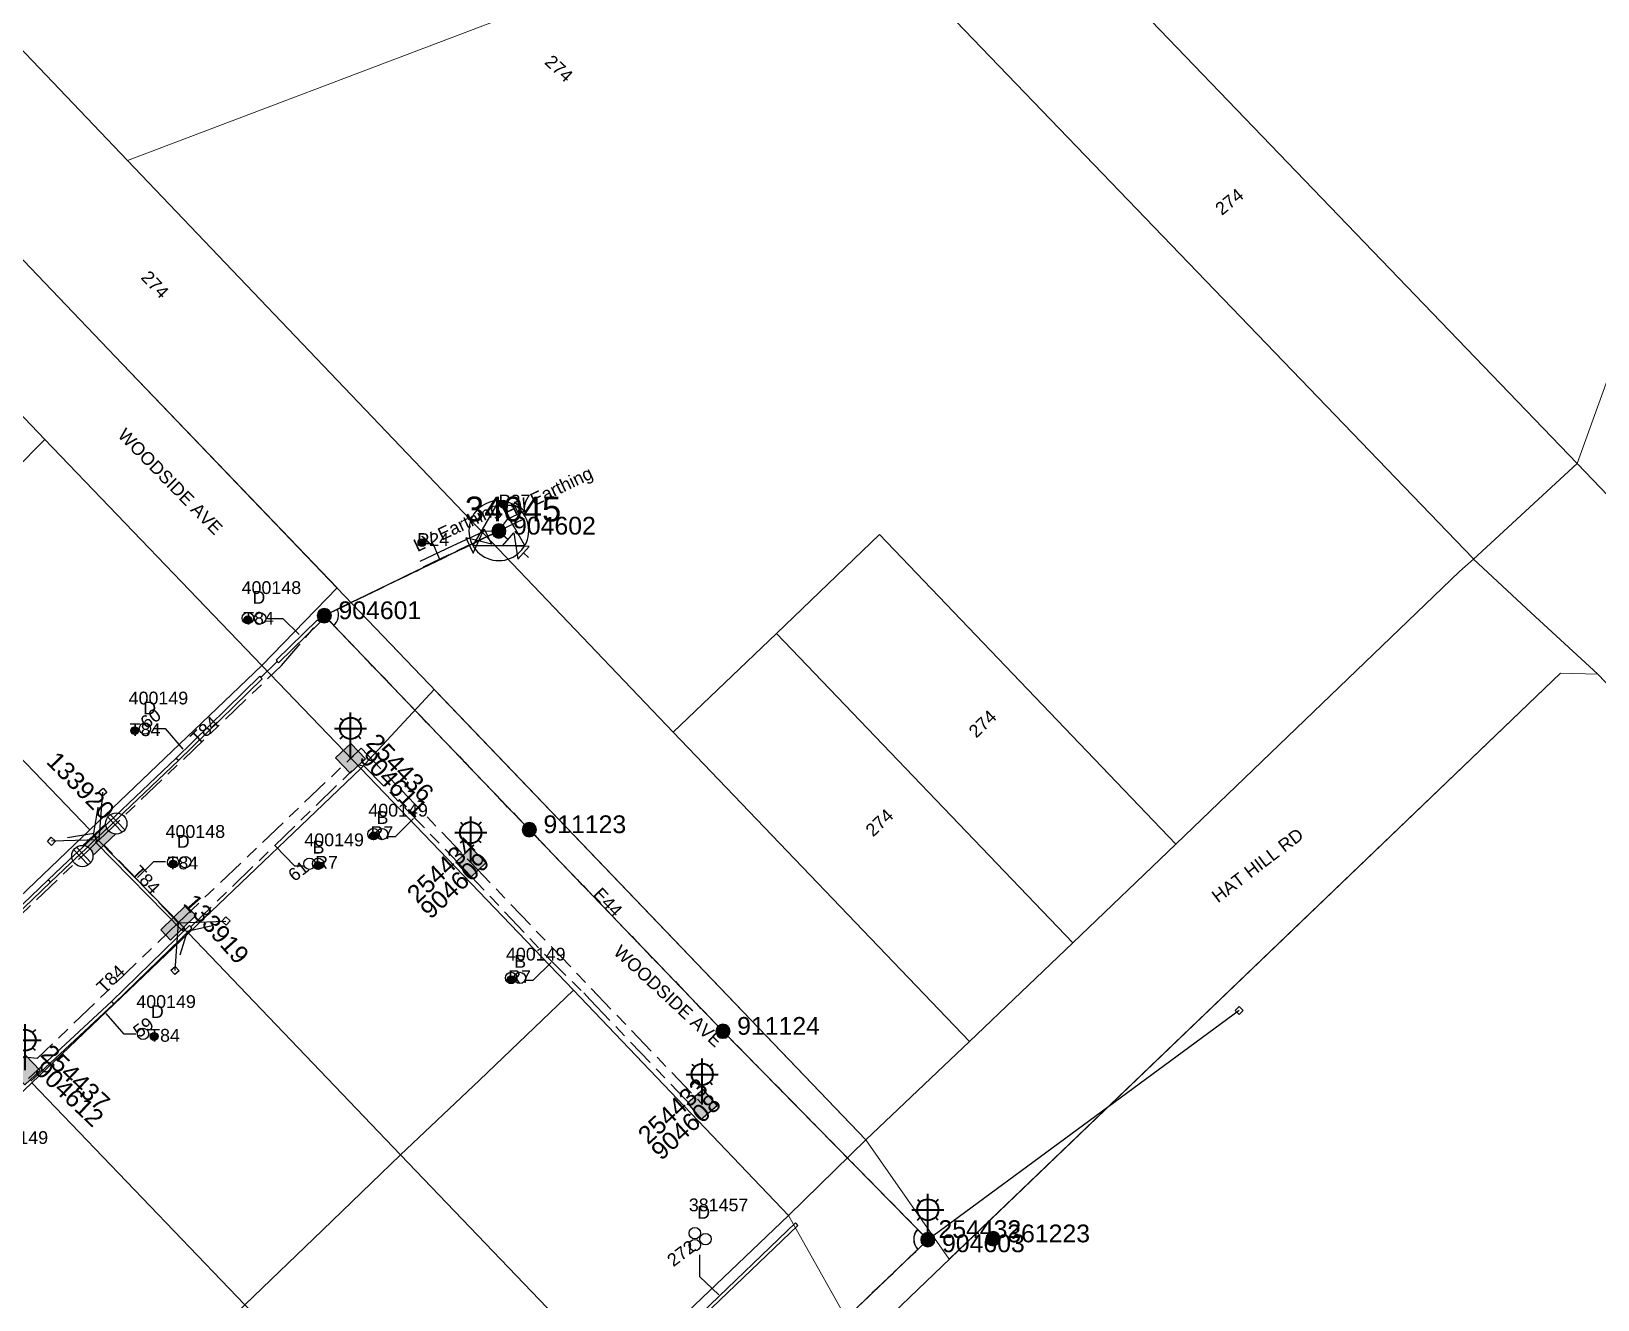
# Model space of a CAD drawing. Header units: metres. Extents: x 249598 to 250736, y 6276356 to 6277377.
# Drawn here: x 250004.1 to 250224.7, y 6276852.3 to 6277031 of the extents above; entities that cross this region are included whole.
import ezdxf
from ezdxf.enums import TextEntityAlignment as Align

# ---------------------------------------------------------------- set-up
doc = ezdxf.new("R2010")
doc.units = ezdxf.units.M
doc.linetypes.add('Cable Exist OH', pattern=[1, 1, 0])
doc.linetypes.add('Cable Exist UG', pattern=[8.2, 4, -1.2, 1.8, -1.2])
doc.layers.get('0').update_dxf_attribs({"color": 6})
doc.layers.add('Cadastre Land Parcels_SP_EXT', color=9, linetype='Continuous', lineweight=5)
doc.layers.add('Cadastre Roads_SP_EXT', color=9, linetype='Continuous', lineweight=5)
for name, color, linetype in [('Duct_SP_EXT', 7, 'Continuous'), ('Equip_LV_EXT', 7, 'Continuous'), ('Equip_SP_SL_EXT', 7, 'Continuous'), ('Mains_HV_EXT', 7, 'Continuous'), ('Mains_LV_EXT', 7, 'Continuous'), ('Mains_LV_SL_EXT', 7, 'Continuous'), ('OH_Details_SP_MISC', 7, 'Continuous'), ('Services_SP_EXT', 7, 'Continuous'), ('Sub_SP_TR_HV_LV_EXT', 7, 'Continuous'), ('SupportsOH_SP_TR_HV_LV_SL_EXT', 7, 'Continuous'), ('SupportsUG_SP_LV_EXT', 7, 'Continuous'), ('SupportsUG_SP_LV_SL_EXT', 7, 'Continuous'), ('Trench_SP_EXT', 7, 'Continuous')]:
    doc.layers.add(name, color=color, linetype=linetype)
doc.styles.add('COLUMN_LABEL', font='arial.ttf')
doc.styles.add('iecARIAL', font='arial.ttf', dxfattribs={"height": 2})
doc.styles.add('POLE_LABEL', font='arial.ttf')
doc.styles.get("Standard").update_dxf_attribs({"font": 'arial.ttf'})
doc.linetypes.add('Cable E OH', pattern='A,9.4,["E",Standard,S=1.7,R=0,X=0,Y=-1],0', length=9.4)
doc.linetypes.add('Cable E UG', pattern='A,6,-0.5,["E",Standard,S=1.7,R=0,X=0.5,Y=-1],-2.9', length=9.4)

# ---------------------------------------------------------------- blocks, each defined once
blk = doc.blocks.new('SUB_POLE_EXT')
blk.add_wipeout([(0, 4.22), (0.42, 4.2), (0.83, 4.14), (1.21, 4.05), (1.62, 3.9), (1.99, 3.72), (2.35, 3.51), (2.68, 3.26), (2.99, 2.99), (3.28, 2.66), (3.52, 2.34), (3.76, 1.92), (3.9, 1.62), (4.04, 1.23), (4.18, 0.63), (4.22, 0), (4.18, -0.61), (4.06, -1.15), (3.9, -1.62), (3.58, -2.24), (3.22, -2.73), (2.97, -3.01), (2.68, -3.26), (2.36, -3.5), (2, -3.72), (1.64, -3.89), (1.25, -4.03), (0.82, -4.14), (0.42, -4.2), (0, -4.22), (-0.41, -4.2), (-0.8, -4.15), (-1.21, -4.05), (-1.62, -3.9), (-1.99, -3.73), (-2.35, -3.51), (-2.68, -3.26), (-2.96, -3.02), (-3.23, -2.72), (-3.51, -2.35), (-3.71, -2.01), (-3.91, -1.6), (-4.05, -1.21), (-4.16, -0.76), (-4.22, -0.14), (-4.21, 0.39), (-4.14, 0.83), (-4.03, 1.27), (-3.9, 1.63), (-3.71, 2.02), (-3.5, 2.37), (-3.28, 2.67), (-2.99, 2.99), (-2.68, 3.27), (-2.33, 3.52), (-1.98, 3.73), (-1.63, 3.9), (-1.2, 4.05), (-0.78, 4.15), (-0.4, 4.21)])
blk.add_line((2.16, 0.48), (2.16, 0.48, 0))
blk.add_lwpolyline([(-4.22, 0, 1), (4.22, 0, 1)], format="xyb", close=True)
blk.add_lwpolyline([(2.14, 0.52), (0, 4.22), (-3.66, -2.11), (3.66, -2.11)], close=True)
for tag, height, flags, p in [('ASSET_NUM', 3.5, 8, (2, 2)), ('STREET_CODE', 0.2, 9, (1.5, 0)), ('CONSTRUCTED_VOLTAGE', 0.2, 9, (1.5, -0.2)), ('OPERATING_VOLTAGE', 0.2, 9, (1.5, -0.6)), ('OPERATED_BY', 0.2, 9, (1.5, -0.8)), ('ORIENTATION', 0.2, 9, (1.5, -1.2)), ('OWNED_BY', 0.2, 9, (1.5, -1.4)), ('SECONDARY_VOLTAGE', 0.2, 9, (1.5, -1.6)), ('STATE', 0.2, 9, (1.5, -1.8)), ('SUBSTATION_TYPE', 0.2, 9, (1.5, -2)), ('NO_PHASES', 0.2, 9, (1.5, -0.4)), ('MAINTAINED_BY', 0.2, 9, (1.5, -1)), ('USAGE', 0.2, 9, (1.5, -2.2)), ('STREETNAME', 0.2, 9, (1.5, -2.8)), ('SUBURB', 0.2, 9, (1.5, -3)), ('Z', 0.2, 1, (1.5, -3.4)), ('LEGEND', 0.2, 9, (1.5, -2.4)), ('LOCATION', 0.2, 9, (1.5, -2.6)), ('NOTES', 0.2, 9, (1.5, -3.2))]:
    blk.add_attdef(tag, text='', height=height, dxfattribs=dict(flags=flags)).set_placement(p, align=Align.MIDDLE_LEFT)
blk = doc.blocks.new('COLUMN_EXT')
blk.add_hatch(color=256).paths.add_polyline_path([(-1.49, 1.48), (-1.49, -1.49), (1.48, -1.49), (1.48, 1.48)])
blk.add_lwpolyline([(-1.49, -1.49), (1.48, -1.49), (1.48, 1.48), (-1.49, 1.48)], close=True)
for tag, height, style, flags, p in [('ASSET_NUM', 2.5, 'COLUMN_LABEL', 8, (2, 2)), ('STRUCTURE_PLANT_NUMBER', 0.2, 'POLE_LABEL', 9, (1.81, 0.03)), ('STREET_CODE', 0.2, 'COLUMN_LABEL', 9, (1.81, -0.2))]:
    blk.add_attdef(tag, text='', height=height, dxfattribs=dict(style=style, flags=flags)).set_placement(p, align=Align.MIDDLE_LEFT)
at = {"flags": 1}
blk.add_attdef('Z', (1.81, -2.35), '', height=0.2, dxfattribs=at)
at = {"flags": 9}
for tag, p in [('COLUMN_TYPE', (1.81, -0.4)), ('OWNED_BY', (1.81, -0.6)), ('STATE', (1.81, -0.8)), ('USAGE', (1.81, -1)), ('STREETNAME', (1.81, -1.6)), ('SUBURB', (1.81, -1.8)), ('LEGEND', (1.81, -1.2)), ('LOCATION', (1.81, -1.4)), ('NOTES', (1.81, -2))]:
    blk.add_attdef(tag, text='', height=0.2, dxfattribs=at).set_placement(p, align=Align.MIDDLE_LEFT)
blk = doc.blocks.new('PILLAR_EXT')
blk.add_hatch(color=256).paths.add_polyline_path([(-2.475, 0.99), (-2.475, -0.99), (2.475, -0.99), (2.475, 0.99)])
blk.add_lwpolyline([(-2.475, -0.99), (2.475, -0.99), (2.475, 0.99), (-2.475, 0.99)], close=True)
at = {"style": 'iecARIAL', "flags": 8}
blk.add_attdef('ASSET_NUM', (1.5, 3.5), '', height=2.5, dxfattribs=at)
for tag, p, flags in [('OWNED_BY', (0, -0.2), 9), ('STATE', (0, -0.4), 9), ('SUPPORT_TYPE', (0, -0.6), 9), ('STREETNAME', (0, -1.8), 9), ('SUBURB', (0, -2), 1), ('USAGE', (0, -0.8), 9), ('LEGEND', (0, -1), 9), ('LOCATION', (0, -1.2), 9), ('NOTES', (0, -1.4), 9), ('PARENT', (0, -1.6), 9)]:
    blk.add_attdef(tag, p, '', height=0.2, dxfattribs=dict(flags=flags))
blk = doc.blocks.new('DUCT_EXT')
blk.add_circle((0, 0.8), 0.8)
at = {"flags": 1}
blk.add_attdef('Z', (0, 0), '', height=0.2, dxfattribs=at)
at = {"flags": 9}
for tag, p in [('DUCT_CODE', (0, 0)), ('XSECT_TYPE', (0, -0.2)), ('STATE', (0, -0.6)), ('FB_REFERENCE', (0, -0.4)), ('NOTES', (0, -0.8))]:
    blk.add_attdef(tag, text='', height=0.2, dxfattribs=at).set_placement(p, align=Align.MIDDLE_LEFT)
blk = doc.blocks.new('LV_OH_LINKS_DISTFUSE_EXT')
for p, q in [((0, 0), (0.96, 0)), ((3.84, 0), (4.8, 0))]:
    blk.add_line(p, q)
blk.add_lwpolyline([(3.84, -1.2), (3.84, 1.2), (0.96, -1.2), (0.96, 1.2)], close=True)
at = {"flags": 9}
for tag, p in [('ACTUAL_STATUS', (0, 0)), ('CONSTRUCTED_VOLTAGE', (0, -0.2)), ('OPERATING_VOLTAGE', (0, -0.6)), ('ORIENTATION', (0, -0.8)), ('OWNED_BY', (0, -1)), ('STATE', (0, -1.2)), ('SWITCH_TYPE', (0, -1.4)), ('NO_PHASES', (0, -0.4)), ('USAGE', (0, -1.6)), ('NOTES', (0, -1.8))]:
    blk.add_attdef(tag, text='', height=0.2, dxfattribs=at).set_placement(p, align=Align.MIDDLE_LEFT)
at = {"flags": 1}
blk.add_attdef('Z', (0, 0), '', height=0.2, dxfattribs=at)
blk = doc.blocks.new('SL_LANTERN_EXT')
at = {"lineweight": 40}
for p, q in [((-1.46, 5.68), (-1.06, 5.28)), ((0, 1.97), (0, 6.47)), ((1.46, 5.68), (1.06, 5.28)), ((-2.25, 4.22), (2.25, 4.22)), ((-1.46, 2.76), (-1.06, 3.16)), ((0, 0), (0, 2.72)), ((1.46, 2.76), (1.06, 3.16))]:
    blk.add_line(p, q, dxfattribs=at)
blk.add_circle((0, 4.22), 1.5, dxfattribs=at)
at = {"style": 'iecARIAL', "flags": 8}
blk.add_attdef('ASSET_NUM', (1.5, 1.5), '', height=2.5, dxfattribs=at)
for tag, p, height, flags in [('OPERATING_VOLTAGE', (0.98, -1.65), 0.2, 9), ('ORIENTATION', (0.98, -1.85), 0.2, 9), ('OWNED_BY', (0.98, -2.05), 0.2, 9), ('STATE', (0.98, -2.25), 0.2, 9), ('CONSTRUCTED_VOLTAGE', (0.98, -0.65), 0.2, 9), ('CONTROL_TYPE', (0.98, -0.85), 0.2, 9), ('LANTERN_PURPOSE', (0.98, -1.05), 0.2, 9), ('LANTERN_TYPE', (0.98, -1.25), 0.2, 9), ('NO_PHASES', (0.98, -1.45), 0.2, 9), ('LNUMBER', (2.18, -3.25), 2.5, 8), ('USAGE', (0.98, -2.45), 0.2, 9), ('CEXIST', (0.98, -2.65), 0.2, 9), ('CNEW', (0.98, -2.85), 0.2, 9), ('CNUMBER', (0.98, -3.05), 0.2, 9), ('CREMOVE', (0.98, -3.25), 0.2, 9), ('CREPLACE', (0.98, -3.45), 0.2, 9), ('LKINGHEIGHT', (0.98, -3.65), 0.2, 9), ('LBRACKET', (0.98, -3.85), 0.2, 9), ('LBRACKETVOCAB', (0.98, -4.05), 0.2, 9), ('LCATEGORY', (0.98, -4.25), 0.2, 9), ('LCHARGE1', (0.98, -4.45), 0.2, 9), ('LCHARGE1PERCENT', (0.98, -4.65), 0.2, 9), ('LCHARGE2', (0.98, -4.85), 0.2, 9), ('LCHARGE2PERCENT', (0.98, -5.05), 0.2, 9), ('LCHARGE3', (0.98, -5.25), 0.2, 9), ('LCHARGE3PERCENT', (0.98, -5.45), 0.2, 9), ('LEXIST', (0.98, -5.65), 0.2, 9), ('LLAMP', (0.98, -5.85), 0.2, 9), ('LLAMPVOCAB', (0.98, -6.05), 0.2, 9), ('LMAST', (0.98, -6.25), 0.2, 9), ('LMASTVOCAB', (0.98, -6.45), 0.2, 9), ('LNEW', (0.98, -6.65), 0.2, 9), ('LANTNUMBER', (0.98, -6.85), 0.2, 9), ('LOUTREACH', (0.98, -7.25), 0.2, 9), ('LOUTREACHVOCAB', (0.98, -7.45), 0.2, 9), ('LRATECODE', (0.98, -7.65), 0.2, 9), ('LREMOVE', (0.98, -7.85), 0.2, 9), ('LREPLACE', (0.98, -8.05), 0.2, 9), ('LTYPE', (0.98, -8.25), 0.2, 9), ('LTYPEVOCAB', (0.98, -8.45), 0.2, 9), ('LEGEND', (0.98, -8.65), 0.2, 9), ('LOCATION', (0.98, -8.85), 0.2, 9), ('STREETNAME', (0.98, -9.25), 0.2, 9), ('SUBURB', (0.98, -9.45), 0.2, 1), ('NOTES', (0.98, -9.05), 0.2, 9)]:
    blk.add_attdef(tag, p, '', height=height, dxfattribs=dict(flags=flags))
blk = doc.blocks.new('CCP_EXT')
at = {"flags": 9}
for tag, p in [('STATE', (0, -1.8)), ('NOTES', (0, -2))]:
    blk.add_attdef(tag, text='', height=0.2, dxfattribs=at).set_placement(p, align=Align.MIDDLE_LEFT)
blk.add_wipeout([(0, 0.57), (0.57, 0), (0, -0.57), (-0.57, 0)])
blk.add_lwpolyline([(-0.57, 0), (0, 0.57), (0.57, 0), (0, -0.57), (-0.57, 0)])
at = {"flags": 1}
blk.add_attdef('Z', (0, 0), '', height=0.2, dxfattribs=at)
at = {"flags": 9}
for tag, p in [('CCP_TYPE', (0, 0)), ('CONSTRUCTED_VOLTAGE', (0, -0.2)), ('OPERATING_VOLTAGE', (0, -0.6)), ('ORIENTATION', (0, -0.8)), ('OWNED_BY', (0, -1)), ('NO_PHASES', (0, -0.4)), ('USAGE', (0, -1.2)), ('LEGEND', (0, -1.4)), ('LIFE_SUPPORT', (0, -1.6))]:
    blk.add_attdef(tag, text='', height=0.2, dxfattribs=at).set_placement(p, align=Align.MIDDLE_LEFT)
blk = doc.blocks.new('POLE_EXT')
blk.add_hatch(color=256).paths.add_polyline_path([(-1, 0, 1), (1, 0, 1)])
blk.add_lwpolyline([(-1, 0, 1), (1, 0, 1)], format="xyb", close=True)
for tag, height, flags, p in [('pNumber', 2.5, 8, (-17.84, 2.07)), ('OWNED_BY', 0.2, 9, (1.35, -0.4)), ('SPECIAL_USE', 0.2, 9, (1.35, -0.8)), ('STATE', 0.2, 9, (1.35, -1)), ('cLV', 0.2, 9, (1.35, -1.4)), ('hDepth', 0.2, 9, (1.35, -1.6)), ('hDia', 0.2, 9, (1.35, -1.8)), ('cHV', 0.2, 9, (1.35, -2)), ('PARENT', 0.2, 9, (1.35, -0.6)), ('USAGE', 0.2, 9, (1.35, -1.2)), ('LBRACKET', 0.2, 9, (1.35, -2.2)), ('cLinedev', 0.2, 9, (1.35, -3.4)), ('pExisting', 0.2, 9, (1.35, -3.8)), ('pFooting', 0.2, 9, (1.35, -4.4)), ('LExisting', 0.2, 9, (1.35, -2.4)), ('LANTNUMBER', 0.2, 9, (1.35, -2.6)), ('LOther', 0.2, 9, (1.35, -2.8)), ('LRemove', 0.2, 9, (1.35, -3)), ('LEGEND', 0.2, 9, (1.35, -3.2)), ('LOCATION', 0.2, 9, (1.35, -3.6)), ('PFNUMBER', 0.2, 9, (1.35, -4)), ('NEWPFNUMBER', 0.2, 9, (1.35, -4.2)), ('pNew', 0.2, 9, (1.35, -4.6)), ('pRelocate', 0.2, 9, (1.35, -5)), ('pRemove', 0.2, 9, (1.35, -5.2)), ('pReplace', 0.2, 9, (1.35, -5.4)), ('pStay', 0.2, 9, (1.35, -5.6)), ('pType', 0.2, 9, (1.35, -5.8)), ('cspan', 0.2, 9, (1.35, -6)), ('STREETNAME', 0.2, 9, (1.35, -6.2)), ('SUBURB', 0.2, 9, (1.35, -6.4)), ('NOTES', 0.2, 9, (1.35, -6.6)), ('OPERATED_BY', 0.2, 9, (1.36, -7.01)), ('MAINTAINED_BY', 0.2, 9, (1.36, -6.81))]:
    blk.add_attdef(tag, text='', height=height, dxfattribs=dict(flags=flags)).set_placement(p, align=Align.MIDDLE_LEFT)
at = {"style": 'POLE_LABEL'}
for tag, height, flags, p in [('ASSET_NUM', 2.5, 8, (2, 2)), ('STRUCTURE_PLANT_NUMBER', 0.2, 9, (1.35, 0.03)), ('STREET_CODE', 0.2, 9, (1.35, -0.2))]:
    blk.add_attdef(tag, text='', height=height, dxfattribs=dict(at, flags=flags)).set_placement(p, align=Align.MIDDLE_LEFT)
at = {"flags": 1}
blk.add_attdef('Z', (1.35, -7.33), '', height=0.2, dxfattribs=at)
blk = doc.blocks.new('LV_UG_LINKS_CLOSED_EXT')
blk.add_wipeout([(-1.06, 1.06), (-1.18, 0.92), (-1.29, 0.76), (-1.37, 0.59), (-1.43, 0.42), (-1.48, 0.23), (-1.49, 0.05), (-1.49, -0.14), (-1.46, -0.33), (-1.41, -0.51), (-1.33, -0.68), (-1.24, -0.84), (-1.12, -0.99), (-0.99, -1.12), (-0.84, -1.24), (-0.68, -1.33), (-0.51, -1.41), (-0.33, -1.46), (-0.14, -1.49), (0.05, -1.49), (0.23, -1.48), (0.42, -1.43), (0.59, -1.37), (0.76, -1.29), (0.92, -1.18), (1.06, -1.06), (1.18, -0.92), (1.29, -0.76), (1.37, -0.59), (1.43, -0.42), (1.48, -0.23), (1.49, -0.05), (1.49, 0.14), (1.46, 0.33), (1.41, 0.51), (1.33, 0.68), (1.24, 0.84), (1.12, 0.99), (0.99, 1.12), (0.84, 1.24), (0.68, 1.33), (0.51, 1.41), (0.33, 1.46), (0.14, 1.49), (-0.05, 1.49), (-0.23, 1.48), (-0.42, 1.43), (-0.59, 1.37), (-0.76, 1.29), (-0.92, 1.18)])
for p, q in [((-0.25, -1.48), (-0.25, 1.48)), ((0.25, -1.48), (0.25, 1.48))]:
    blk.add_line(p, q)
blk.add_circle((0, 0), 1.5)
at = {"flags": 9}
for tag, p in [('ACTUAL_STATUS', (0, 0)), ('CONSTRUCTED_VOLTAGE', (0, -0.2)), ('OPERATING_VOLTAGE', (0, -0.6)), ('ORIENTATION', (0, -0.8)), ('STATE', (0, -1)), ('SWITCH_TYPE', (0, -1.2)), ('NO_PHASES', (0, -0.4)), ('USAGE', (0, -1.4)), ('NOTES', (0, -1.6))]:
    blk.add_attdef(tag, text='', height=0.2, dxfattribs=at).set_placement(p, align=Align.MIDDLE_LEFT)
at = {"flags": 1}
blk.add_attdef('Z', (0, 0), '', height=0.2, dxfattribs=at)
blk = doc.blocks.new('CABLE_LARGE_EXT')
h = blk.add_hatch(color=256)
edge = h.paths.add_edge_path()
edge.add_arc((0, 0.55), 0.55, 0, 360)
blk.add_circle((0, 0.55), 0.55)
at = {"flags": 1}
blk.add_attdef('Z', (0, 0), '', height=0.2, dxfattribs=at)
at = {"flags": 9}
for tag, p in [('COND_CODE', (0, 0)), ('STATE', (0, -0.4)), ('XSECT_SIZE', (0, -0.6)), ('FB_REFERENCE', (0, -0.2)), ('NOTES', (0, -0.8))]:
    blk.add_attdef(tag, text='', height=0.2, dxfattribs=at).set_placement(p, align=Align.MIDDLE_LEFT)

msp = doc.modelspace()

# ---------------------------------------------------------------- linework, layer by layer
at = {"layer": 'Cadastre Land Parcels_SP_EXT', "linetype": 'Continuous'}
for points in [[(250363.53, 6277359.19), (250226.31, 6277376.94), (250217.73, 6277315.63), (250194.62, 6277318.22), (250192.18, 6277318.47), (250152.76, 6277322.95), (250122.35, 6277108.67), (250118.73, 6277077.32), (250221.87, 6276970.12), (250253.03, 6277056.47), (250418.72, 6277215.23), (250437.31, 6277349.07), (250414.48, 6277352.71), (250363.53, 6277359.19)], [(250221.87, 6276970.12), (250118.73, 6277077.32), (250103.97, 6277064), (250207.19, 6276956.72), (250207.26, 6276956.63), (250221.87, 6276970.12)], [(250006.05, 6276973.5), (249986.75, 6276993.65), (249964.51, 6276990.43), (249993.15, 6276960.52), (250006.05, 6276973.5)], [(250036.59, 6276941.65), (250006.05, 6276973.5), (249993.15, 6276960.52), (249982.15, 6276949.95), (250012.36, 6276918.5), (250036.59, 6276941.65)], [(250165.35, 6276916.51), (250123.59, 6276960.09), (250109.07, 6276946.18), (250150.82, 6276902.59), (250165.35, 6276916.51)], [(250012.36, 6276918.5), (249982.15, 6276949.95), (249971.12, 6276939.43), (249960.13, 6276928.91), (249990.31, 6276897.41), (250012.36, 6276918.5)], [(250150.82, 6276902.59), (250109.07, 6276946.18), (250094.53, 6276932.26), (250136.29, 6276888.67), (250150.82, 6276902.59)], [(250430.77, 6276724.95), (250430.91, 6276725.09), (250224.75, 6276940.41), (250219.53, 6276940.55), (250120.94, 6276846.06), (250329.7, 6276628.13), (250430.77, 6276724.95)], [(250067.23, 6276883.26), (250080.48, 6276895.93), (250050.52, 6276927.14), (250026.25, 6276903.96), (250056.12, 6276872.73), (250067.23, 6276883.26)], [(250045.15, 6276862.12), (250056.12, 6276872.73), (250026.25, 6276903.96), (250004.21, 6276882.86), (250034.18, 6276851.59), (250045.15, 6276862.12)], [(250097.54, 6276851.54), (250110.77, 6276864.2), (250080.48, 6276895.93), (250067.23, 6276883.26), (250056.12, 6276872.73), (250086.54, 6276841), (250097.54, 6276851.54)], [(250023.07, 6276840.99), (250034.18, 6276851.59), (250004.21, 6276882.86), (249982.2, 6276861.78), (250012.16, 6276830.55), (250023.07, 6276840.99)], [(250075.51, 6276830.41), (250086.54, 6276841), (250056.12, 6276872.73), (250045.15, 6276862.12), (250034.18, 6276851.59), (250064.52, 6276819.93), (250075.51, 6276830.41)]]:
    msp.add_lwpolyline(points, close=True, dxfattribs=at)
msp.add_lwpolyline([(250253.03, 6277056.47), (250221.87, 6276970.12), (250237.02, 6276954.28)], dxfattribs=at)
at = {"layer": 'Cadastre Roads_SP_EXT', "linetype": 'Continuous'}
for points in [[(250047.2, 6276952.57), (250016.99, 6276984.1), (249997.02, 6277004.92), (249991.42, 6276998.77), (249986.75, 6276993.65), (250006.05, 6276973.5), (250036.59, 6276941.65), (250047.2, 6276952.57)], [(250121.68, 6276874.83), (250060.88, 6276938.29), (250050.52, 6276927.14), (250080.48, 6276895.93), (250110.77, 6276864.2), (250121.68, 6276874.83)]]:
    msp.add_lwpolyline(points, close=True, dxfattribs=at)
msp.add_lwpolyline([(249931.61, 6276664.7), (250004.25, 6276734.28), (250076.9, 6276803.87), (250120.94, 6276846.06), (250110.77, 6276864.2), (250097.54, 6276851.54), (250086.54, 6276841), (250075.51, 6276830.41), (250064.52, 6276819.93), (250053.51, 6276809.37), (250042.5, 6276798.82), (250031.5, 6276788.28), (250020.49, 6276777.73), (250009.48, 6276767.19), (249998.47, 6276756.64)], dxfattribs=at)
at = {"layer": 'Duct_SP_EXT'}
for p, q in [((250038.59, 6276942.38), (250044.45, 6276948.09)), ((250038.93, 6276942.04), (250044.79, 6276947.75)), ((250044.45, 6276948.09), (250044.62, 6276947.92)), ((250044.79, 6276947.75), (250044.62, 6276947.92)), ((250038.59, 6276942.38), (250038.76, 6276942.21)), ((250024.51, 6276928.61), (250036.29, 6276940.14)), ((250036.29, 6276940.14), (250036.46, 6276939.96)), ((250038.93, 6276942.04), (250038.76, 6276942.21)), ((250024.85, 6276928.26), (250036.62, 6276939.79)), ((250036.62, 6276939.79), (250036.46, 6276939.96)), ((250024.51, 6276928.61), (250024.68, 6276928.43)), ((250024.85, 6276928.26), (250024.68, 6276928.43)), ((249967.09, 6276873.75), (250006.5, 6276911.48)), ((250006.5, 6276911.48), (250006.67, 6276911.31)), ((249967.42, 6276873.4), (250006.84, 6276911.14)), ((250006.84, 6276911.14), (250006.67, 6276911.31)), ((250026.41, 6276905.01), (250026.57, 6276904.84)), ((250026.74, 6276904.66), (250026.57, 6276904.84)), ((250025.41, 6276904.29), (250025.58, 6276904.46)), ((250025.76, 6276904.63), (250025.58, 6276904.46)), ((250015.4, 6276894.33), (250003.71, 6276883.49)), ((250015.73, 6276893.98), (250004.04, 6276883.13)), ((250015.4, 6276894.33), (250015.56, 6276894.16)), ((250015.73, 6276893.98), (250015.56, 6276894.16)), ((250111.78, 6276863.15), (250098.55, 6276850.49)), ((250111.78, 6276863.15), (250111.94, 6276862.97)), ((250112.11, 6276862.8), (250111.94, 6276862.97)), ((250112.11, 6276862.8), (250098.88, 6276850.14))]:
    msp.add_line(p, q, dxfattribs=at)
for points in [[(250059.71, 6276958.82), (250060.66, 6276958.82), (250061.47, 6276956.95), (250061.6, 6276956.64)], [(250037.39, 6276948.29), (250039.55, 6276948.29), (250041.86, 6276946)], [(250021.27, 6276932.8), (250022.96, 6276932.8), (250025.47, 6276929.86)], [(250054.16, 6276917.59), (250055.42, 6276917.58), (250057.95, 6276920.08)], [(250042.52, 6276913.41), (250041.26, 6276913.41), (250038.48, 6276916.27)], [(250023, 6276914.01), (250021.31, 6276914.01), (250019.09, 6276911.77)], [(250073.55, 6276897.32), (250074.81, 6276897.31), (250077.34, 6276899.81)], [(250018.84, 6276889.72), (250017.22, 6276889.72), (250014.66, 6276892.62)], [(250098.24, 6276858.66), (250098.24, 6276855.6), (250100.98, 6276853)]]:
    msp.add_lwpolyline(points, dxfattribs=at)
at = {"layer": 'Mains_HV_EXT', "linetype": 'Cable E UG'}
msp.add_lwpolyline([(250063.38, 6276958.44), (250058.85, 6276956.32)], dxfattribs=at)
at = {"layer": 'Mains_HV_EXT', "linetype": 'Continuous'}
for points in [[(250046.7, 6276947.31, 0.355907), (250047.21, 6276949.56)], [(250128.95, 6276862.25, 0.415975), (250129.03, 6276859.45)]]:
    msp.add_lwpolyline(points, format="xyb", dxfattribs=at)
at = {"layer": 'Mains_HV_EXT', "linetype": 'Cable E OH'}
msp.add_lwpolyline([(250130.4, 6276860.77), (250101.54, 6276890.14), (250074.26, 6276918.54), (250045.39, 6276948.68)], dxfattribs=at)
at = {"layer": 'Mains_HV_EXT', "linetype": 'Cable Exist OH'}
for points in [[(250130.4, 6276860.77), (250101.54, 6276890.14), (250074.26, 6276918.54), (250045.39, 6276948.68)], [(250071.16, 6276804), (250102.55, 6276834.08), (250130.4, 6276860.77)]]:
    msp.add_lwpolyline(points, dxfattribs=at)
at = {"layer": 'Mains_LV_EXT', "linetype": 'Cable Exist OH'}
for points in [[(250045.39, 6276948.68), (250074.26, 6276918.54), (250101.54, 6276890.14), (250130.4, 6276860.77)], [(250130.4, 6276860.77), (250102.55, 6276834.08)]]:
    msp.add_lwpolyline(points, dxfattribs=at)
at = {"layer": 'Mains_LV_EXT', "linetype": 'Continuous'}
msp.add_lwpolyline([(250128.98, 6276862.22, 0.413262), (250128.99, 6276859.41)], format="xyb", dxfattribs=at)
at = {"layer": 'Mains_LV_SL_EXT', "linetype": 'Cable Exist UG'}
for points in [[(250049.04, 6276928.52), (250050.58, 6276929.99), (250066.02, 6276913.9)], [(250065.99, 6276913.93), (250098.52, 6276879.94)]]:
    msp.add_lwpolyline(points, dxfattribs=at)
at = {"layer": 'OH_Details_SP_MISC', "color": 7, "linetype": 'Continuous', "flags": 128}
msp.add_lwpolyline([(250032.15, 6276766.64), (250071.09, 6276803.94), (250102.55, 6276834.08), (250130.4, 6276860.77)], dxfattribs=at)
at = {"layer": 'Trench_SP_EXT', "linetype": 'Cable Exist UG'}
for points in [[(250045.41, 6276948.69), (250044.62, 6276947.92)], [(250038.76, 6276942.21), (250036.46, 6276939.96)], [(250050.14, 6276927.65), (250050.98, 6276927.52)], [(250050.98, 6276927.52), (250065.16, 6276912.93)], [(250009.24, 6276917.44), (250012.93, 6276918.02), (250013.56, 6276921.71)], [(250012.75, 6276918.07), (250013.34, 6276916.94)], [(250065.16, 6276912.93), (250076.58, 6276900.81), (250081.93, 6276895.53), (250082.86, 6276894.55), (250082.86, 6276894.55), (250097.62, 6276879.09)], [(250029.6, 6276904.97), (250026.06, 6276904.2), (250025.06, 6276900.87)], [(250025.58, 6276904.46), (250026.06, 6276904.2)]]:
    msp.add_lwpolyline(points, dxfattribs=at)

# ---------------------------------------------------------------- block references
at = {"layer": 'Duct_SP_EXT'}
for name, p in [('CABLE_LARGE_EXT', (250059.14, 6276958.4)), ('CABLE_LARGE_EXT', (250034.61, 6276947.53)), ('DUCT_EXT', (250020.13, 6276931.97)), ('CABLE_LARGE_EXT', (250018.69, 6276931.92)), ('DUCT_EXT', (250052.32, 6276917.11)), ('CABLE_LARGE_EXT', (250052.32, 6276917.11)), ('DUCT_EXT', (250053.53, 6276917.11)), ('DUCT_EXT', (250024.09, 6276913.14)), ('CABLE_LARGE_EXT', (250024.09, 6276913.14)), ('DUCT_EXT', (250025.8, 6276913.16)), ('DUCT_EXT', (250043.31, 6276912.93)), ('DUCT_EXT', (250044.52, 6276912.93)), ('CABLE_LARGE_EXT', (250044.52, 6276912.93)), ('DUCT_EXT', (250071.71, 6276896.84)), ('DUCT_EXT', (250072.93, 6276896.84)), ('CABLE_LARGE_EXT', (250071.71, 6276896.84)), ('DUCT_EXT', (250019.86, 6276888.96)), ('CABLE_LARGE_EXT', (250021.42, 6276888.86))]:
    msp.add_blockref(name, p, dxfattribs=at)
for p, rotation in [((250034.61, 6276947.53), 359.109640469897), ((250036.34, 6276947.49), 359.109640469897), ((250096.78, 6276860.03), 269.0383984458391), ((250096.78, 6276861.71), 269.4106982469456), ((250098.28, 6276860.86), 269.9908116779731)]:
    msp.add_blockref('DUCT_EXT', p, dxfattribs=dict(at, rotation=rotation))
at = {"layer": 'Equip_SP_SL_EXT'}
ref = msp.add_blockref('SL_LANTERN_EXT', (250049.09, 6276928.57), dxfattribs=at)
ref.add_attrib('ASSET_NUM', '254436', dxfattribs={"layer": '0', "height": 2.5, "rotation": 314.0923, "style": 'iecARIAL'}).set_placement((250050.59, 6276930.07), align=Align.BOTTOM_LEFT)
ref = msp.add_blockref('SL_LANTERN_EXT', (250066.02, 6276913.9), dxfattribs=at)
ref.add_attrib('ASSET_NUM', '254434', dxfattribs={"layer": '0', "height": 2.5, "rotation": 42.9612, "style": 'iecARIAL'}).set_placement((250067.52, 6276915.4), align=Align.BOTTOM_RIGHT)
ref = msp.add_blockref('SL_LANTERN_EXT', (250003.25, 6276884.66), dxfattribs=at)
ref.add_attrib('ASSET_NUM', '254437', dxfattribs={"layer": '0', "height": 2.5, "rotation": 316.3643, "style": 'iecARIAL'}).set_placement((250004.75, 6276886.16), align=Align.BOTTOM_LEFT)
ref = msp.add_blockref('SL_LANTERN_EXT', (250098.62, 6276879.84), dxfattribs=at)
ref.add_attrib('ASSET_NUM', '254433', dxfattribs={"layer": '0', "height": 2.5, "rotation": 42.2527, "style": 'iecARIAL'}).set_placement((250100.12, 6276881.34), align=Align.BOTTOM_RIGHT)
ref = msp.add_blockref('SL_LANTERN_EXT', (250130.4, 6276860.77), dxfattribs=at)
ref.add_attrib('ASSET_NUM', '254432', dxfattribs={"layer": '0', "height": 2.5, "style": 'iecARIAL'}).set_placement((250131.9, 6276862.27), align=Align.MIDDLE_LEFT)
at = {"layer": 'Sub_SP_TR_HV_LV_EXT'}
ref = msp.add_blockref('SUB_POLE_EXT', (250069.97, 6276960.64), dxfattribs=at)
ref.add_attrib('ASSET_NUM', '34045', dxfattribs={"layer": '0', "height": 3.5}).set_placement((250071.97, 6276960.89), align=Align.BOTTOM_CENTER)
at = {"layer": 'SupportsOH_SP_TR_HV_LV_SL_EXT'}
ref = msp.add_blockref('POLE_EXT', (250045.39, 6276948.68), dxfattribs=at)
ref.add_attrib('ASSET_NUM', '904601', dxfattribs={"layer": '0', "height": 2.5, "style": 'POLE_LABEL'}).set_placement((250047.39, 6276949.43), align=Align.MIDDLE_LEFT)
ref = msp.add_blockref('POLE_EXT', (250074.26, 6276918.54), dxfattribs=at)
ref.add_attrib('ASSET_NUM', '911123', dxfattribs={"layer": '0', "height": 2.5, "style": 'POLE_LABEL'}).set_placement((250076.26, 6276919.29), align=Align.MIDDLE_LEFT)
ref = msp.add_blockref('POLE_EXT', (250101.54, 6276890.14), dxfattribs=at)
ref.add_attrib('ASSET_NUM', '911124', dxfattribs={"layer": '0', "height": 2.5, "style": 'POLE_LABEL'}).set_placement((250103.54, 6276890.89), align=Align.MIDDLE_LEFT)
ref = msp.add_blockref('POLE_EXT', (250139.59, 6276860.91), dxfattribs=at)
ref.add_attrib('ASSET_NUM', '361223', dxfattribs={"layer": '0', "height": 2.5, "style": 'POLE_LABEL'}).set_placement((250141.59, 6276861.66), align=Align.MIDDLE_LEFT)
ref = msp.add_blockref('POLE_EXT', (250130.4, 6276860.77), dxfattribs=at)
ref.add_attrib('ASSET_NUM', '904603', dxfattribs={"layer": '0', "height": 2.5, "style": 'POLE_LABEL'}).set_placement((250132.4, 6276861.52), align=Align.TOP_LEFT)
at = {"layer": 'SupportsUG_SP_LV_EXT'}
ref = msp.add_blockref('PILLAR_EXT', (250013.68, 6276917.1), dxfattribs=dict(at, rotation=43.73722329188557))
ref.add_attrib('ASSET_NUM', '133920', dxfattribs={"layer": '0', "height": 2.5, "rotation": 314.7234, "style": 'iecARIAL'}).set_placement((250015.18, 6276920.6), align=Align.MIDDLE_RIGHT)
ref = msp.add_blockref('PILLAR_EXT', (250024.82, 6276905.41), dxfattribs=dict(at, rotation=224.1207553315656))
ref.add_attrib('ASSET_NUM', '133919', dxfattribs={"layer": '0', "height": 2.5, "rotation": 311.6726, "style": 'iecARIAL'}).set_placement((250026.32, 6276908.91), align=Align.MIDDLE_LEFT)
at = {"layer": 'SupportsUG_SP_LV_SL_EXT'}
ref = msp.add_blockref('COLUMN_EXT', (250049.09, 6276928.57), dxfattribs=dict(at, rotation=223.6021254702179))
ref.add_attrib('ASSET_NUM', '904611', dxfattribs={"layer": '0', "height": 2.5, "rotation": 314.0923, "style": 'COLUMN_LABEL'}).set_placement((250051.09, 6276929.32), align=Align.MIDDLE_LEFT)
ref = msp.add_blockref('COLUMN_EXT', (250066.02, 6276913.9), dxfattribs=dict(at, rotation=133.8130494153658))
ref.add_attrib('ASSET_NUM', '904609', dxfattribs={"layer": '0', "height": 2.5, "rotation": 42.9612, "style": 'COLUMN_LABEL'}).set_placement((250068.02, 6276914.65), align=Align.MIDDLE_RIGHT)
ref = msp.add_blockref('COLUMN_EXT', (250003.25, 6276884.66), dxfattribs=dict(at, rotation=223.5632210720767))
ref.add_attrib('ASSET_NUM', '904612', dxfattribs={"layer": '0', "height": 2.5, "rotation": 316.3643, "style": 'COLUMN_LABEL'}).set_placement((250005.25, 6276885.41), align=Align.MIDDLE_LEFT)
ref = msp.add_blockref('COLUMN_EXT', (250098.62, 6276879.84), dxfattribs=dict(at, rotation=130.90444162692))
ref.add_attrib('ASSET_NUM', '904608', dxfattribs={"layer": '0', "height": 2.5, "rotation": 42.2527, "style": 'COLUMN_LABEL'}).set_placement((250100.62, 6276880.59), align=Align.MIDDLE_RIGHT)

# ---------------------------------------------------------------- texts
at = {"layer": 'Cadastre Land Parcels_SP_EXT'}
for s, rotation, p in [('274', 317.5369, (250076.29, 6277026.49)), ('274', 39.0785, (250171.8, 6277004.96)), ('274', 313.6353, (250019.46, 6276996.21)), ('60', 36.2673, (250020.33, 6276932.64)), ('274', 43.7671, (250137.21, 6276931.34)), ('274', 43.7774, (250122.68, 6276917.42)), ('61', 37.8306, (250041.18, 6276911.13)), ('59', 37.2428, (250019.33, 6276889.13)), ('272', 37.2357, (250094.55, 6276856.88))]:
    msp.add_text(s, height=1.8, rotation=rotation, dxfattribs=at).set_placement(p)
at = {"layer": 'Cadastre Roads_SP_EXT'}
for s, rotation, p in [('WOODSIDE AVE', 314.4271, (250016.17, 6276973.97)), ('HAT HILL RD', 37.2746, (250171.27, 6276908.14)), ('WOODSIDE AVE', 317.2781, (250086, 6276901.12))]:
    msp.add_text(s, height=1.8, rotation=rotation, dxfattribs=at).set_placement(p)
at = {"layer": 'Duct_SP_EXT'}
for s, p in [('P24', (250058.49, 6276958.49)), ('400148', (250033.74, 6276951.72)), ('D', (250035.26, 6276950.34)), ('T84', (250033.96, 6276947.4)), ('400149', (250017.83, 6276936.17)), ('D', (250019.88, 6276934.77)), ('T84', (250017.99, 6276931.71)), ('400149', (250051.59, 6276920.37)), ('B', (250052.75, 6276919.34)), ('400148', (250023.03, 6276917.37)), ('400149', (250042.58, 6276916.2)), ('R7', (250051.89, 6276917.21)), ('D', (250024.61, 6276915.98)), ('B', (250043.74, 6276915.17)), ('T84', (250023.3, 6276912.94)), ('R7', (250044.09, 6276913.03)), ('400149', (250070.98, 6276900.1)), ('B', (250072.14, 6276899.07)), ('R7', (250071.28, 6276896.93)), ('400149', (250018.91, 6276893.41)), ('D', (250020.96, 6276892.01)), ('T84', (250020.72, 6276888.66)), ('400149', (249998.1, 6276874.26)), ('381457', (250096.73, 6276864.78)), ('D', (250097.91, 6276863.73))]:
    msp.add_text(s, height=1.8, dxfattribs=at).set_placement(p)
at = {"layer": 'Mains_LV_EXT'}
for s, rotation, p in [('T84', 43.6898, (250027.58, 6276930.38)), ('T84', 313.6189, (250018.14, 6276912.42)), ('E44', 313.8481, (250083.13, 6276909.31)), ('T84', 43.9002, (250014.37, 6276895.35))]:
    msp.add_text(s, height=1.8, rotation=rotation, dxfattribs=at).set_placement(p)

# ---------------------------------------------------------------- next in the draw order: linework, layer by layer
at = {"layer": 'Cadastre Land Parcels_SP_EXT', "linetype": 'Continuous'}
for points in [[(250136.29, 6276888.67), (250094.53, 6276932.26), (250017.67, 6277012.76), (249995.61, 6277035.94), (249928.12, 6277106.61), (249913.39, 6277092.27), (249973.28, 6277029.72), (249997.02, 6277004.92), (250016.99, 6276984.1), (250121.68, 6276874.83), (250136.29, 6276888.67)], [(250103.97, 6277064), (250068.72, 6277032.14), (250017.67, 6277012.76), (250094.53, 6276932.26), (250109.07, 6276946.18), (250123.59, 6276960.09), (250165.35, 6276916.51), (250205.28, 6276954.88), (250207.26, 6276956.63), (250207.19, 6276956.72), (250103.97, 6277064)]]:
    msp.add_lwpolyline(points, close=True, dxfattribs=at)
at = {"layer": 'Duct_SP_EXT'}
msp.add_lwpolyline([(250071.16, 6276964.23), (250072.11, 6276964.23), (250073.12, 6276962.3)], dxfattribs=at)
at = {"layer": 'Mains_HV_EXT', "linetype": 'Cable E UG'}
for points in [[(250069.97, 6276960.64), (250071.26, 6276962.29), (250074.05, 6276963.61)], [(250069.98, 6276960.59), (250067.88, 6276960.53), (250063.38, 6276958.44)]]:
    msp.add_lwpolyline(points, dxfattribs=at)
at = {"layer": 'Mains_HV_EXT', "linetype": 'Cable E OH'}
msp.add_lwpolyline([(250045.39, 6276948.68), (250069.97, 6276960.64)], dxfattribs=at)
at = {"layer": 'Mains_HV_EXT', "linetype": 'Cable Exist OH'}
msp.add_lwpolyline([(250045.39, 6276948.68), (250069.98, 6276960.59)], dxfattribs=at)
at = {"layer": 'Mains_LV_EXT', "linetype": 'Cable Exist OH'}
msp.add_lwpolyline([(250069.98, 6276960.59), (250045.39, 6276948.68)], dxfattribs=at)
at = {"layer": 'Trench_SP_EXT', "linetype": 'Cable Exist UG'}
for points in [[(250069.97, 6276960.64), (250074.49, 6276962.82)], [(250059.37, 6276955.56), (250069.97, 6276960.64)]]:
    msp.add_lwpolyline(points, dxfattribs=at)

# ---------------------------------------------------------------- next in the draw order: block references
at = {"layer": 'Duct_SP_EXT'}
msp.add_blockref('CABLE_LARGE_EXT', (250070.6, 6276963.82), dxfattribs=at)
at = {"layer": 'Equip_LV_EXT'}
for p, rotation in [((250069.29, 6276960.25), 205.9589256496003), ((250070.56, 6276960.06), 318.276535134324)]:
    msp.add_blockref('LV_OH_LINKS_DISTFUSE_EXT', p, dxfattribs=dict(at, rotation=rotation))
at = {"layer": 'Services_SP_EXT'}
msp.add_blockref('CCP_EXT', (250174.26, 6276893.06), dxfattribs=at)
at = {"layer": 'SupportsOH_SP_TR_HV_LV_SL_EXT'}
ref = msp.add_blockref('POLE_EXT', (250069.98, 6276960.59), dxfattribs=at)
ref.add_attrib('ASSET_NUM', '904602', dxfattribs={"layer": '0', "height": 2.5, "style": 'POLE_LABEL'}).set_placement((250071.98, 6276961.34), align=Align.MIDDLE_LEFT)

# ---------------------------------------------------------------- next in the draw order: texts
at = {"layer": 'Duct_SP_EXT'}
msp.add_text('P27', height=1.8, dxfattribs=at).set_placement((250069.95, 6276963.91))
at = {"layer": 'Mains_HV_EXT'}
for s, rotation, p in [('HV Earthing', 25.6346, (250071.18, 6276962.25)), ('LV Earthing', 25.0802, (250058.5, 6276957.61))]:
    msp.add_text(s, height=1.8, rotation=rotation, dxfattribs=at).set_placement(p)

# ---------------------------------------------------------------- next in the draw order: linework, layer by layer
at = {"layer": 'Cadastre Roads_SP_EXT', "linetype": 'Continuous'}
msp.add_lwpolyline([(250215.39, 6276949.08), (250207.26, 6276956.63), (250205.28, 6276954.88), (250165.35, 6276916.51), (250150.82, 6276902.59), (250136.29, 6276888.67), (250121.68, 6276874.83), (250133.42, 6276858.03), (250219.53, 6276940.55), (250224.75, 6276940.41), (250215.39, 6276949.08)], close=True, dxfattribs=at)
at = {"layer": 'Services_SP_EXT'}
msp.add_lwpolyline([(250174.26, 6276893.06), (250130.4, 6276860.77)], dxfattribs=at)

# ---------------------------------------------------------------- next in the draw order: block references
for p, rotation in [((250014.18, 6276923.81), 265.7372231735084), ((250006.95, 6276916.89), 1.737223291045953), ((250031.54, 6276905.66), 182.1207553014102), ((250024.36, 6276898.69), 86.1207553328702)]:
    msp.add_blockref('CCP_EXT', p, dxfattribs=dict(at, rotation=rotation))

# ---------------------------------------------------------------- next in the draw order: linework, layer by layer
at = {"layer": 'Cadastre Roads_SP_EXT', "linetype": 'Continuous'}
msp.add_lwpolyline([(249982.2, 6276861.78), (250004.21, 6276882.86), (250026.25, 6276903.96), (250050.52, 6276927.14), (250036.59, 6276941.65), (250012.36, 6276918.5), (249990.31, 6276897.41)], dxfattribs=at)
at = {"layer": 'Duct_SP_EXT'}
for p, q in [((250026.41, 6276905.01), (250015.4, 6276894.33)), ((250026.74, 6276904.66), (250015.73, 6276893.98))]:
    msp.add_line(p, q, dxfattribs=at)
at = {"layer": 'Mains_LV_EXT', "linetype": 'Cable Exist UG'}
msp.add_lwpolyline([(250024.82, 6276905.41), (250004.96, 6276886.3), (250002.21, 6276886.6), (250002.21, 6276886.6), (249980.58, 6276865.83), (249980.83, 6276863.31)], dxfattribs=at)
at = {"layer": 'Mains_LV_SL_EXT', "linetype": 'Cable Exist UG'}
msp.add_lwpolyline([(250024.82, 6276905.41), (250049.48, 6276928.93)], dxfattribs=at)
at = {"layer": 'Services_SP_EXT'}
for points in [[(250024.82, 6276905.41), (250024.36, 6276898.69)], [(250024.82, 6276905.41), (250031.54, 6276905.66)]]:
    msp.add_lwpolyline(points, dxfattribs=at)
at = {"layer": 'Trench_SP_EXT', "linetype": 'Cable Exist UG'}
msp.add_lwpolyline([(250026.57, 6276904.84), (250050.14, 6276927.65)], dxfattribs=at)

# ---------------------------------------------------------------- next in the draw order: block references
at = {"layer": 'Equip_LV_EXT', "rotation": 43.74927097392211}
msp.add_blockref('LV_UG_LINKS_CLOSED_EXT', (250016.09, 6276919.4), dxfattribs=at)

# ---------------------------------------------------------------- next in the draw order: block references
at = {"layer": 'Equip_LV_EXT', "rotation": 43.8198611180402}
msp.add_blockref('LV_UG_LINKS_CLOSED_EXT', (250011.31, 6276914.81), dxfattribs=at)

# ---------------------------------------------------------------- next in the draw order: linework, layer by layer
at = {"layer": 'Duct_SP_EXT'}
for p, q in [((250013.07, 6276917.72), (250024.51, 6276928.61)), ((250013.4, 6276917.37), (250024.85, 6276928.26)), ((250006.5, 6276911.48), (250013.07, 6276917.72)), ((250006.84, 6276911.14), (250013.4, 6276917.37)), ((250013.07, 6276917.72), (250013.23, 6276917.55)), ((250013.07, 6276917.72), (250013.23, 6276917.55)), ((250013.17, 6276916.77), (250013.34, 6276916.94)), ((250025.41, 6276904.29), (250013.17, 6276916.77)), ((250013.4, 6276917.37), (250013.23, 6276917.55)), ((250013.4, 6276917.37), (250013.23, 6276917.55)), ((250013.51, 6276917.11), (250013.34, 6276916.94)), ((250025.76, 6276904.63), (250013.51, 6276917.11))]:
    msp.add_line(p, q, dxfattribs=at)
at = {"layer": 'Mains_LV_EXT', "linetype": 'Cable Exist UG'}
for points in [[(250013.68, 6276917.1), (250039.38, 6276941.65), (250045.39, 6276948.68)], [(250013.68, 6276917.1), (249969.65, 6276874.88)], [(250024.82, 6276905.41), (250013.68, 6276917.1)]]:
    msp.add_lwpolyline(points, dxfattribs=at)
at = {"layer": 'Services_SP_EXT'}
for points in [[(250013.68, 6276917.1), (250014.18, 6276923.81)], [(250013.68, 6276917.1), (250006.95, 6276916.89)]]:
    msp.add_lwpolyline(points, dxfattribs=at)

doc.saveas('drawing.dxf')
